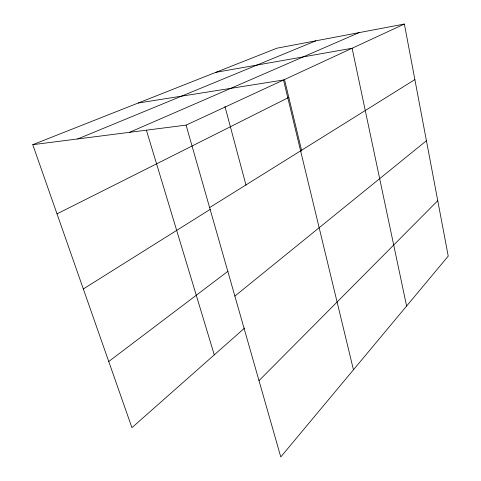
<?xml version="1.0" encoding="UTF-8"?>
<svg xmlns="http://www.w3.org/2000/svg" width="481" height="481" viewBox="0 0 481 481"><rect width="100%" height="100%" fill="white"/><g stroke="black" fill="none" stroke-linecap="round" stroke-linejoin="round"><path stroke-width="0.72" d="M258.994 380.645L437.758 200.679M244.625 328.048L131.926 427.669L32.768 144.679L276.948 48.19L404.377 24.05L448.232 256.12L280.772 456.95L186.081 125.114L404.377 24.05M234.866 296.092L426.431 140.729M108.742 361.508L228 271.236M83.321 288.961L210.275 209.325M209.614 207.588L414.875 79.593M57.011 213.877L288.804 97.402M129.467 132.341L359.06 32.636M77.681 138.949L315.855 40.819M215.819 72.342L352.11 48.25L406.601 306.048M138.197 103.018L283.507 80.008L353.451 369.787M32.768 144.679L186.081 125.114M146.41 130.213L214.279 354.87M224.946 106.445L246.019 185.221M284.445 79.311L301.743 151.112"/></g></svg>
